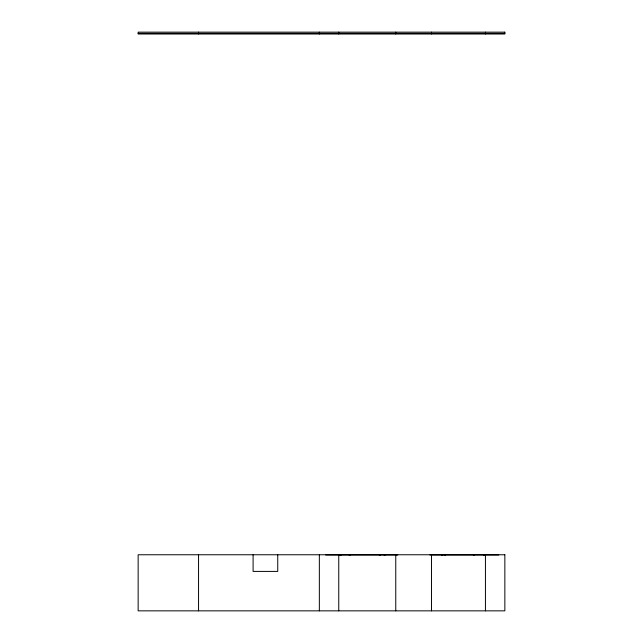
<?xml version="1.0" encoding="UTF-8"?>
<svg xmlns="http://www.w3.org/2000/svg" width="643" height="643" viewBox="0 0 643 643"><rect width="100%" height="100%" fill="white"/><g stroke="black" fill="none" stroke-linecap="round" stroke-linejoin="round"><path stroke-width="0.96" d="M138.149 33.38L504.851 33.38M325.752 554.981L397.832 554.973M429.91 554.981L498.823 554.981M485.433 32.15L485.433 33.999M485.433 554.764L485.433 610.85M484.581 554.981L483.432 554.981M474.253 554.973L473.32 554.973M445.326 554.981L444.176 554.981M442.513 554.973L441.588 554.973M431.509 32.15L431.509 33.999M431.509 554.764L431.509 610.85M395.766 32.15L395.766 33.999M395.766 554.764L395.766 610.85M385.125 554.973L384.104 554.973M380.431 554.981L379.282 554.981M350.17 554.973L349.149 554.973M341.168 554.981L340.018 554.981M338.757 32.15L338.757 33.999M338.757 554.764L338.757 610.85M319.346 32.15L319.346 33.999M319.346 554.764L319.346 610.85M277.744 554.764L277.744 571.41L253.093 571.41L253.093 554.764M198.55 32.15L198.55 33.999M198.55 554.764L198.55 610.85M504.851 32.15L138.149 32.15L138.149 33.999L504.851 33.999L504.851 32.15M504.851 554.764L138.149 554.764L138.149 610.85L504.851 610.85L504.851 554.764"/></g></svg>
